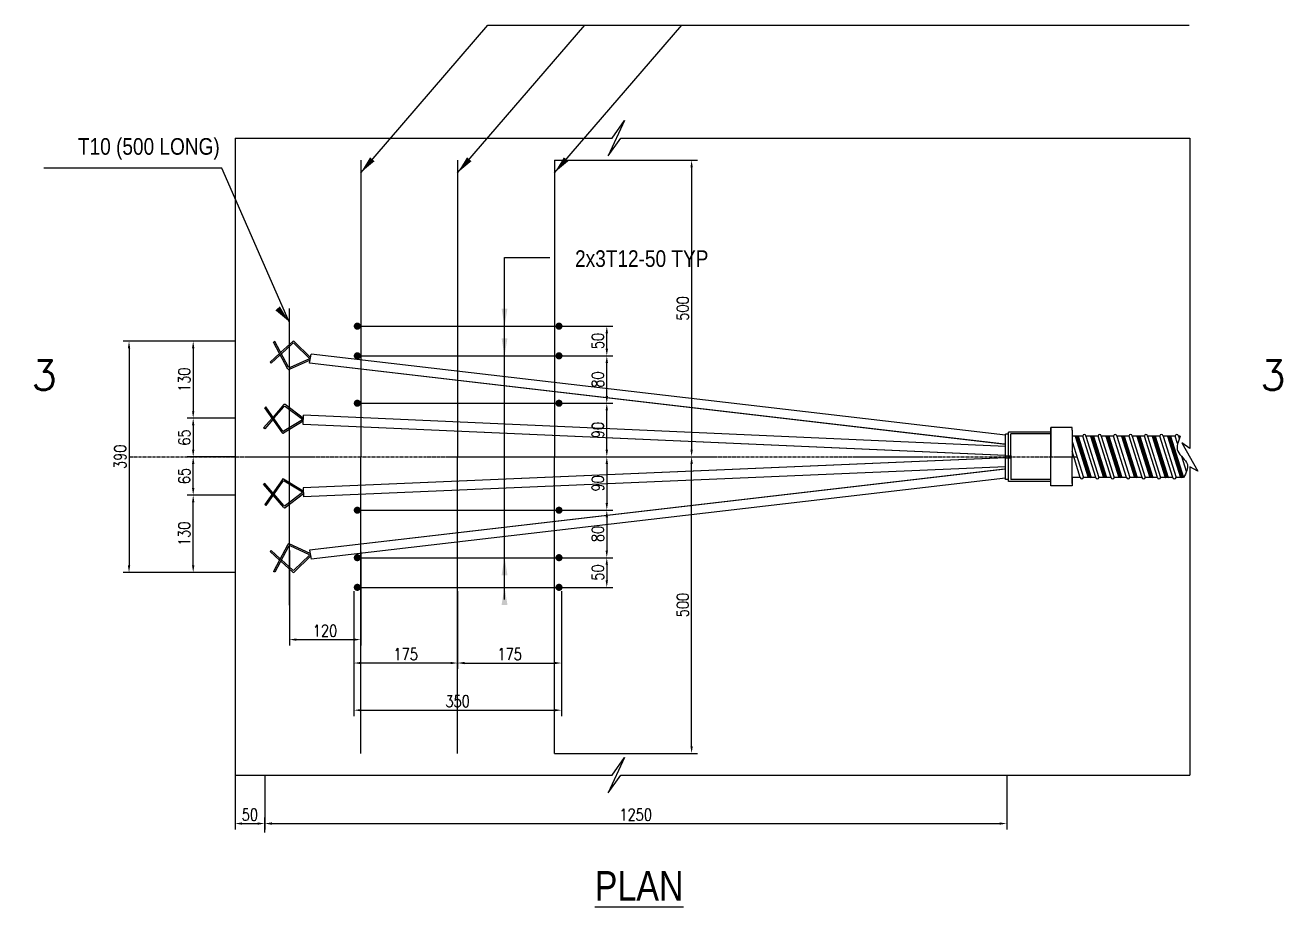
# Model space of a CAD drawing. Header units: millimetres. Extents: x -241424 to 696054, y -125618 to 93710.
# Drawn here: x 624178 to 626308, y -29996 to -28510 of the extents above; entities that cross this region are included whole.
import ezdxf
from ezdxf.enums import TextEntityAlignment as Align

# ---------------------------------------------------------------- set-up
doc = ezdxf.new("R2010")
doc.units = ezdxf.units.MM
doc.header["$LTSCALE"] = 7
doc.header["$PDMODE"] = 3
doc.linetypes.add('ACAD_ISO02W100', pattern=[15, 12, -3])
doc.linetypes.add('CENTER2', pattern=[1.125, 0.75, -0.125, 0.125, -0.125])
doc.layers.get('0').update_dxf_attribs({"linetype": 'CONTINUOUS'})
doc.layers.get('Defpoints').update_dxf_attribs({"color": 6, "linetype": 'CONTINUOUS'})
for name, color, linetype in [('HATCH', 8, 'CONTINUOUS'), ('Layer1', 3, 'CONTINUOUS'), ('Layer3', 8, 'ACAD_ISO02W100'), ('PROFILE', 2, 'CONTINUOUS'), ('t10', 3, 'CONTINUOUS'), ('TITLE', 7, 'CONTINUOUS')]:
    doc.layers.add(name, color=color, linetype=linetype)
doc.styles.add('CENT', font='')
doc.styles.add('DIMENSION', font='SIMPLEX.shx', dxfattribs={"width": 0.8})
doc.styles.add('ROMANS', font='ROMANS.shx', dxfattribs={"width": 0.75})
doc.styles.get('CENT').set_extended_font_data('VNI-Helve-Condense')
doc.dimstyles.new('Copy(2) of dim', dxfattribs={"dimscale": 10, "dimtxt": 2, "dimasz": 3.5, "dimexe": 2, "dimexo": 0, "dimgap": 1, "dimtad": 1, "dimdec": 0, "dimzin": 0, "dimdsep": 46, "dimtxsty": 'DIMENSION', "dimcen": 0, "dimclrd": 8, "dimclre": 8, "dimclrt": 256, "dimadec": 0, "dimazin": 0, "dimtfac": 1, "dimtdec": 0, "dimtix": 1, "dimtmove": 2, "dimatfit": 3, "dimldrblk": 'OBLIQUE', "dimfxl": 1, "dimtolj": 1, "dimtzin": 0, "dimarcsym": 0})

# ---------------------------------------------------------------- blocks, each defined once
blk = doc.blocks.new('*D641')
at = {"color": 8, "lineweight": -2, "transparency": 16777216}
for p, q in [((624531, -29042.3), (624342.4, -29042.3)), ((624352.4, -29054.3), (624352.4, -29420.2)), ((624531, -29432.2), (624342.4, -29432.2))]:
    blk.add_line(p, q, dxfattribs=at)
at = {"color": 8, "transparency": 16777216}
for points in [[(624350.4, -29054.3), (624354.4, -29054.3), (624352.4, -29042.3)], [(624350.4, -29420.2), (624354.4, -29420.2), (624352.4, -29432.2)]]:
    blk.add_solid(points, dxfattribs=at)
at = {"layer": 'Defpoints', "color": 0, "transparency": 16777216}
for p in [(624531, -29042.3), (624352.4, -29432.2), (624531, -29432.2)]:
    blk.add_point(p, dxfattribs=at)
at = {"transparency": 16777216, "insert": (624337.4, -29237.3), "char_height": 20, "attachment_point": 5, "rotation": 90, "style": 'DIMENSION'}
blk.add_mtext('\\A1;390', dxfattribs=at)
blk = doc.blocks.new('_OBLIQUE')
at = {"color": 0, "linetype": 'ByBlock'}
blk.add_line((-0.5, -0.5), (0.5, 0.5), dxfattribs=at)
blk = doc.blocks.new('*D628')
at = {"color": 8, "lineweight": -2, "transparency": 16777216}
for p, q in [((624531, -29042.3), (624450.5, -29042.3)), ((624460.5, -29054.3), (624460.5, -29160.4)), ((624531, -29172.4), (624450.5, -29172.4))]:
    blk.add_line(p, q, dxfattribs=at)
at = {"color": 8, "transparency": 16777216}
for points in [[(624458.5, -29054.3), (624462.5, -29054.3), (624460.5, -29042.3)], [(624458.5, -29160.4), (624462.5, -29160.4), (624460.5, -29172.4)]]:
    blk.add_solid(points, dxfattribs=at)
at = {"layer": 'Defpoints', "color": 0, "transparency": 16777216}
for p in [(624531, -29042.3), (624460.5, -29172.4), (624531, -29172.4)]:
    blk.add_point(p, dxfattribs=at)
at = {"transparency": 16777216, "insert": (624445.5, -29107.4), "char_height": 20, "attachment_point": 5, "rotation": 90, "style": 'DIMENSION'}
blk.add_mtext('\\A1;130', dxfattribs=at)
blk = doc.blocks.new('*D629')
at = {"color": 8, "lineweight": -2, "transparency": 16777216}
for p, q in [((624531, -29172.4), (624450.5, -29172.4)), ((624460.5, -29184.4), (624460.5, -29225.3)), ((624531, -29237.3), (624450.5, -29237.3))]:
    blk.add_line(p, q, dxfattribs=at)
at = {"color": 8, "transparency": 16777216}
for points in [[(624458.5, -29184.4), (624462.5, -29184.4), (624460.5, -29172.4)], [(624458.5, -29225.3), (624462.5, -29225.3), (624460.5, -29237.3)]]:
    blk.add_solid(points, dxfattribs=at)
at = {"layer": 'Defpoints', "color": 0, "transparency": 16777216}
for p in [(624531, -29172.4), (624460.5, -29237.3), (624531, -29237.3)]:
    blk.add_point(p, dxfattribs=at)
at = {"transparency": 16777216, "insert": (624445.5, -29204.8), "char_height": 20, "attachment_point": 5, "rotation": 90, "style": 'DIMENSION'}
blk.add_mtext('\\A1;65', dxfattribs=at)
blk = doc.blocks.new('*D630')
at = {"color": 8, "lineweight": -2, "transparency": 16777216}
for p, q in [((624531, -29302.1), (624450.5, -29302.1)), ((624460.5, -29420.2), (624460.5, -29314.1)), ((624531, -29432.2), (624450.5, -29432.2))]:
    blk.add_line(p, q, dxfattribs=at)
at = {"color": 8, "transparency": 16777216}
for points in [[(624458.5, -29314.1), (624462.5, -29314.1), (624460.5, -29302.1)], [(624458.5, -29420.2), (624462.5, -29420.2), (624460.5, -29432.2)]]:
    blk.add_solid(points, dxfattribs=at)
at = {"layer": 'Defpoints', "color": 0, "transparency": 16777216}
for p in [(624460.5, -29302.1), (624531, -29302.1), (624531, -29432.2)]:
    blk.add_point(p, dxfattribs=at)
at = {"transparency": 16777216, "insert": (624445.5, -29367.2), "char_height": 20, "attachment_point": 5, "rotation": 90, "style": 'DIMENSION'}
blk.add_mtext('\\A1;130', dxfattribs=at)
blk = doc.blocks.new('*D631')
at = {"color": 8, "lineweight": -2, "transparency": 16777216}
for p, q in [((624531, -29237.3), (624450.5, -29237.3)), ((624460.5, -29290.1), (624460.5, -29249.3)), ((624531, -29302.1), (624450.5, -29302.1))]:
    blk.add_line(p, q, dxfattribs=at)
at = {"color": 8, "transparency": 16777216}
for points in [[(624458.5, -29249.3), (624462.5, -29249.3), (624460.5, -29237.3)], [(624458.5, -29290.1), (624462.5, -29290.1), (624460.5, -29302.1)]]:
    blk.add_solid(points, dxfattribs=at)
at = {"layer": 'Defpoints', "color": 0, "transparency": 16777216}
for p in [(624460.5, -29237.3), (624531, -29237.3), (624531, -29302.1)]:
    blk.add_point(p, dxfattribs=at)
at = {"transparency": 16777216, "insert": (624445.5, -29269.7), "char_height": 20, "attachment_point": 5, "rotation": 90, "style": 'DIMENSION'}
blk.add_mtext('\\A1;65', dxfattribs=at)
blk = doc.blocks.new('*D632')
at = {"color": 8, "lineweight": -2, "transparency": 16777216}
for p, q in [((625831, -29774.3), (625831, -29865.6)), ((624581, -29870.6), (624581, -29845.6)), ((624593, -29855.6), (625819, -29855.6))]:
    blk.add_line(p, q, dxfattribs=at)
at = {"color": 8, "transparency": 16777216}
for points in [[(624593, -29853.6), (624593, -29857.6), (624581, -29855.6)], [(625819, -29853.6), (625819, -29857.6), (625831, -29855.6)]]:
    blk.add_solid(points, dxfattribs=at)
at = {"layer": 'Defpoints', "color": 0, "transparency": 16777216}
for p in [(625831, -29774.3), (625831, -29855.6), (624581, -29870.6)]:
    blk.add_point(p, dxfattribs=at)
at = {"transparency": 16777216, "insert": (625206, -29840.6), "char_height": 20, "attachment_point": 5, "style": 'DIMENSION'}
blk.add_mtext('\\A1;1250', dxfattribs=at)
blk = doc.blocks.new('*D633')
at = {"color": 8, "lineweight": -2, "transparency": 16777216}
for p, q in [((624531, -29774.3), (624531, -29865.6)), ((624581, -29774.3), (624581, -29865.6)), ((624543, -29855.6), (624569, -29855.6))]:
    blk.add_line(p, q, dxfattribs=at)
at = {"color": 8, "transparency": 16777216}
for points in [[(624543, -29853.6), (624543, -29857.6), (624531, -29855.6)], [(624569, -29853.6), (624569, -29857.6), (624581, -29855.6)]]:
    blk.add_solid(points, dxfattribs=at)
at = {"layer": 'Defpoints', "color": 0, "transparency": 16777216}
for p in [(624531, -29774.3), (624581, -29774.3), (624581, -29855.6)]:
    blk.add_point(p, dxfattribs=at)
at = {"transparency": 16777216, "insert": (624556, -29840.6), "char_height": 20, "attachment_point": 5, "style": 'DIMENSION'}
blk.add_mtext('\\A1;50', dxfattribs=at)
blk = doc.blocks.new('*D613')
at = {"color": 8, "lineweight": -2, "transparency": 16777216}
for p, q in [((624731, -29463.8), (624731, -29595)), ((624906, -29463.8), (624906, -29595)), ((624894, -29585), (624743, -29585))]:
    blk.add_line(p, q, dxfattribs=at)
at = {"color": 8, "transparency": 16777216}
for points in [[(624743, -29583), (624743, -29587), (624731, -29585)], [(624894, -29583), (624894, -29587), (624906, -29585)]]:
    blk.add_solid(points, dxfattribs=at)
at = {"layer": 'Defpoints', "color": 0, "transparency": 16777216}
for p in [(624731, -29463.8), (624906, -29463.8), (624731, -29585)]:
    blk.add_point(p, dxfattribs=at)
at = {"transparency": 16777216, "insert": (624818.5, -29570), "char_height": 20, "attachment_point": 5, "style": 'DIMENSION'}
blk.add_mtext('\\A1;175', dxfattribs=at)
blk = doc.blocks.new('*D614')
at = {"color": 8, "lineweight": -2, "transparency": 16777216}
for p, q in [((624622.5, -29395.2), (624622.5, -29555.5)), ((624742.7, -29397.4), (624742.7, -29555.5)), ((624634.5, -29545.5), (624730.7, -29545.5))]:
    blk.add_line(p, q, dxfattribs=at)
at = {"color": 8, "transparency": 16777216}
for points in [[(624634.5, -29543.5), (624634.5, -29547.5), (624622.5, -29545.5)], [(624730.7, -29543.5), (624730.7, -29547.5), (624742.7, -29545.5)]]:
    blk.add_solid(points, dxfattribs=at)
at = {"layer": 'Defpoints', "color": 0, "transparency": 16777216}
for p in [(624622.5, -29395.2), (624742.7, -29397.4), (624742.7, -29545.5)]:
    blk.add_point(p, dxfattribs=at)
at = {"transparency": 16777216, "insert": (624682.6, -29530.5), "char_height": 20, "attachment_point": 5, "style": 'DIMENSION'}
blk.add_mtext('\\A1;120', dxfattribs=at)
blk = doc.blocks.new('*D615')
at = {"color": 8, "lineweight": -2, "transparency": 16777216}
for p, q in [((624903.2, -29237.3), (625167.3, -29237.3)), ((625157.3, -29249.3), (625157.3, -29315.4)), ((625069.2, -29327.4), (625167.3, -29327.4))]:
    blk.add_line(p, q, dxfattribs=at)
at = {"color": 8, "transparency": 16777216}
for points in [[(625155.3, -29249.3), (625159.3, -29249.3), (625157.3, -29237.3)], [(625155.3, -29315.4), (625159.3, -29315.4), (625157.3, -29327.4)]]:
    blk.add_solid(points, dxfattribs=at)
at = {"layer": 'Defpoints', "color": 0, "transparency": 16777216}
for p in [(624903.2, -29237.3), (625069.2, -29327.4), (625157.3, -29327.4)]:
    blk.add_point(p, dxfattribs=at)
at = {"transparency": 16777216, "insert": (625142.3, -29282.3), "char_height": 20, "attachment_point": 5, "rotation": 90, "style": 'DIMENSION'}
blk.add_mtext('\\A1;90', dxfattribs=at)
blk = doc.blocks.new('*D616')
at = {"color": 8, "lineweight": -2, "transparency": 16777216}
for p, q in [((625069.2, -29407.4), (625167.3, -29407.4)), ((625157.3, -29419.4), (625157.3, -29445.4)), ((625069.2, -29457.4), (625167.3, -29457.4))]:
    blk.add_line(p, q, dxfattribs=at)
at = {"color": 8, "transparency": 16777216}
for points in [[(625155.3, -29419.4), (625159.3, -29419.4), (625157.3, -29407.4)], [(625155.3, -29445.4), (625159.3, -29445.4), (625157.3, -29457.4)]]:
    blk.add_solid(points, dxfattribs=at)
at = {"layer": 'Defpoints', "color": 0, "transparency": 16777216}
for p in [(625069.2, -29407.4), (625069.2, -29457.4), (625157.3, -29457.4)]:
    blk.add_point(p, dxfattribs=at)
at = {"transparency": 16777216, "insert": (625142.3, -29432.4), "char_height": 20, "attachment_point": 5, "rotation": 90, "style": 'DIMENSION'}
blk.add_mtext('\\A1;50', dxfattribs=at)
blk = doc.blocks.new('*D617')
at = {"color": 8, "lineweight": -2, "transparency": 16777216}
for p, q in [((624906, -29463.8), (624906, -29595)), ((625081, -29463.8), (625081, -29595)), ((624918, -29585), (625069, -29585))]:
    blk.add_line(p, q, dxfattribs=at)
at = {"color": 8, "transparency": 16777216}
for points in [[(624918, -29583), (624918, -29587), (624906, -29585)], [(625069, -29583), (625069, -29587), (625081, -29585)]]:
    blk.add_solid(points, dxfattribs=at)
at = {"layer": 'Defpoints', "color": 0, "transparency": 16777216}
for p in [(624906, -29463.8), (625081, -29463.8), (625081, -29585)]:
    blk.add_point(p, dxfattribs=at)
at = {"transparency": 16777216, "insert": (624993.5, -29570), "char_height": 20, "attachment_point": 5, "style": 'DIMENSION'}
blk.add_mtext('\\A1;175', dxfattribs=at)
blk = doc.blocks.new('*D618')
at = {"color": 8, "lineweight": -2, "transparency": 16777216}
for p, q in [((624731, -29463.8), (624731, -29674.5)), ((625081, -29463.8), (625081, -29674.5)), ((624743, -29664.5), (625069, -29664.5))]:
    blk.add_line(p, q, dxfattribs=at)
at = {"color": 8, "transparency": 16777216}
for points in [[(624743, -29662.5), (624743, -29666.5), (624731, -29664.5)], [(625069, -29662.5), (625069, -29666.5), (625081, -29664.5)]]:
    blk.add_solid(points, dxfattribs=at)
at = {"layer": 'Defpoints', "color": 0, "transparency": 16777216}
for p in [(624731, -29463.8), (625081, -29463.8), (625081, -29664.5)]:
    blk.add_point(p, dxfattribs=at)
at = {"transparency": 16777216, "insert": (624906, -29649.5), "char_height": 20, "attachment_point": 5, "style": 'DIMENSION'}
blk.add_mtext('\\A1;350', dxfattribs=at)
blk = doc.blocks.new('*D700')
at = {"color": 8, "lineweight": -2, "transparency": 16777216}
for p, q in [((625069.2, -29327.4), (625167.3, -29327.4)), ((625157.3, -29339.4), (625157.3, -29395.4)), ((625069.2, -29407.4), (625167.3, -29407.4))]:
    blk.add_line(p, q, dxfattribs=at)
at = {"color": 8, "transparency": 16777216}
for points in [[(625155.3, -29339.4), (625159.3, -29339.4), (625157.3, -29327.4)], [(625155.3, -29395.4), (625159.3, -29395.4), (625157.3, -29407.4)]]:
    blk.add_solid(points, dxfattribs=at)
at = {"layer": 'Defpoints', "color": 0, "transparency": 16777216}
for p in [(625069.2, -29327.4), (625069.2, -29407.4), (625157.3, -29407.4)]:
    blk.add_point(p, dxfattribs=at)
at = {"transparency": 16777216, "insert": (625142.3, -29367.4), "char_height": 20, "attachment_point": 5, "rotation": 90, "style": 'DIMENSION'}
blk.add_mtext('\\A1;80', dxfattribs=at)
blk = doc.blocks.new('*D619')
at = {"color": 8, "lineweight": -2, "transparency": 16777216}
for p, q in [((625069.2, -29147.1), (625167.3, -29147.1)), ((625157.3, -29225.3), (625157.3, -29159.1)), ((624903.2, -29237.3), (625167.3, -29237.3))]:
    blk.add_line(p, q, dxfattribs=at)
at = {"color": 8, "transparency": 16777216}
for points in [[(625155.3, -29159.1), (625159.3, -29159.1), (625157.3, -29147.1)], [(625155.3, -29225.3), (625159.3, -29225.3), (625157.3, -29237.3)]]:
    blk.add_solid(points, dxfattribs=at)
at = {"layer": 'Defpoints', "color": 0, "transparency": 16777216}
for p in [(625069.2, -29147.1), (625157.3, -29147.1), (624903.2, -29237.3)]:
    blk.add_point(p, dxfattribs=at)
at = {"transparency": 16777216, "insert": (625142.3, -29192.2), "char_height": 20, "attachment_point": 5, "rotation": 90, "style": 'DIMENSION'}
blk.add_mtext('\\A1;90', dxfattribs=at)
blk = doc.blocks.new('*D620')
at = {"color": 8, "lineweight": -2, "transparency": 16777216}
for p, q in [((625069.2, -29017.1), (625167.3, -29017.1)), ((625157.3, -29055.1), (625157.3, -29029.1)), ((625069.2, -29067.1), (625167.3, -29067.1))]:
    blk.add_line(p, q, dxfattribs=at)
at = {"color": 8, "transparency": 16777216}
for points in [[(625155.3, -29029.1), (625159.3, -29029.1), (625157.3, -29017.1)], [(625155.3, -29055.1), (625159.3, -29055.1), (625157.3, -29067.1)]]:
    blk.add_solid(points, dxfattribs=at)
at = {"layer": 'Defpoints', "color": 0, "transparency": 16777216}
for p in [(625069.2, -29017.1), (625157.3, -29017.1), (625069.2, -29067.1)]:
    blk.add_point(p, dxfattribs=at)
at = {"transparency": 16777216, "insert": (625142.3, -29042.1), "char_height": 20, "attachment_point": 5, "rotation": 90, "style": 'DIMENSION'}
blk.add_mtext('\\A1;50', dxfattribs=at)
blk = doc.blocks.new('*D701')
at = {"color": 8, "lineweight": -2, "transparency": 16777216}
for p, q in [((625069.2, -29067.1), (625167.3, -29067.1)), ((625157.3, -29135.1), (625157.3, -29079.1)), ((625069.2, -29147.1), (625167.3, -29147.1))]:
    blk.add_line(p, q, dxfattribs=at)
at = {"color": 8, "transparency": 16777216}
for points in [[(625155.3, -29079.1), (625159.3, -29079.1), (625157.3, -29067.1)], [(625155.3, -29135.1), (625159.3, -29135.1), (625157.3, -29147.1)]]:
    blk.add_solid(points, dxfattribs=at)
at = {"layer": 'Defpoints', "color": 0, "transparency": 16777216}
for p in [(625069.2, -29067.1), (625157.3, -29067.1), (625069.2, -29147.1)]:
    blk.add_point(p, dxfattribs=at)
at = {"transparency": 16777216, "insert": (625142.3, -29107.1), "char_height": 20, "attachment_point": 5, "rotation": 90, "style": 'DIMENSION'}
blk.add_mtext('\\A1;80', dxfattribs=at)
blk = doc.blocks.new('*D601')
at = {"color": 8, "lineweight": -2, "transparency": 16777216}
for p, q in [((625069.2, -28737.3), (625310.2, -28737.3)), ((625300.2, -28749.3), (625300.2, -29225.3)), ((625069.2, -29237.3), (625310.2, -29237.3))]:
    blk.add_line(p, q, dxfattribs=at)
at = {"color": 8, "transparency": 16777216}
for points in [[(625298.2, -28749.3), (625302.2, -28749.3), (625300.2, -28737.3)], [(625298.2, -29225.3), (625302.2, -29225.3), (625300.2, -29237.3)]]:
    blk.add_solid(points, dxfattribs=at)
at = {"layer": 'Defpoints', "color": 0, "transparency": 16777216}
for p in [(625069.2, -28737.3), (625069.2, -29237.3), (625300.2, -29237.3)]:
    blk.add_point(p, dxfattribs=at)
at = {"transparency": 16777216, "insert": (625285.2, -28987.3), "char_height": 20, "attachment_point": 5, "rotation": 90, "style": 'DIMENSION'}
blk.add_mtext('\\A1;500', dxfattribs=at)
blk = doc.blocks.new('*D602')
at = {"color": 8, "lineweight": -2, "transparency": 16777216}
for p, q in [((625069.2, -29237.3), (625310.2, -29237.3)), ((625300.2, -29725.3), (625300.2, -29249.3)), ((625069.2, -29737.3), (625310.2, -29737.3))]:
    blk.add_line(p, q, dxfattribs=at)
at = {"color": 8, "transparency": 16777216}
for points in [[(625298.2, -29249.3), (625302.2, -29249.3), (625300.2, -29237.3)], [(625298.2, -29725.3), (625302.2, -29725.3), (625300.2, -29737.3)]]:
    blk.add_solid(points, dxfattribs=at)
at = {"layer": 'Defpoints', "color": 0, "transparency": 16777216}
for p in [(625069.2, -29237.3), (625300.2, -29237.3), (625069.2, -29737.3)]:
    blk.add_point(p, dxfattribs=at)
at = {"transparency": 16777216, "insert": (625285.2, -29487.3), "char_height": 20, "attachment_point": 5, "rotation": 90, "style": 'DIMENSION'}
blk.add_mtext('\\A1;500', dxfattribs=at)

msp = doc.modelspace()

# ---------------------------------------------------------------- hatches: boundary and pattern name
at = {"layer": 'Layer1'}
h = msp.add_hatch(dxfattribs=at)
h.set_pattern_fill('ANSI31', color=256, scale=10, angle=120, style=0)
h.set_pattern_definition([(165, (626633.7155, -25709.3094), (-0.3235238, -1.2074073), [])])
h.paths.add_polyline_path([(625946.2, -29202.4), (625951.2, -29202.4), (625973.1, -29272.1), (625968.1, -29272.1)])
h = msp.add_hatch(dxfattribs=at)
h.set_pattern_fill('ANSI31', color=256, scale=10, angle=120, style=0)
h.set_pattern_definition([(165, (626607.7155, -25709.3094), (-0.3235238, -1.2074073), [])])
h.paths.add_polyline_path([(625972.2, -29202.4), (625977.2, -29202.4), (625999.1, -29272.1), (625994.1, -29272.1)])
h = msp.add_hatch(dxfattribs=at)
h.set_pattern_fill('ANSI31', color=256, scale=10, angle=120, style=0)
h.set_pattern_definition([(165, (626581.7155, -25709.3094), (-0.3235238, -1.2074073), [])])
h.paths.add_polyline_path([(625998.2, -29202.4), (626003.2, -29202.4), (626025.1, -29272.1), (626020.1, -29272.1)])
h = msp.add_hatch(dxfattribs=at)
h.set_pattern_fill('ANSI31', color=256, scale=10, angle=120, style=0)
h.set_pattern_definition([(165, (626555.7155, -25709.3094), (-0.3235238, -1.2074073), [])])
h.paths.add_polyline_path([(626024.2, -29202.4), (626029.2, -29202.4), (626051.1, -29272.1), (626046.1, -29272.1)])
h = msp.add_hatch(dxfattribs=at)
h.set_pattern_fill('ANSI31', color=256, scale=10, angle=120, style=0)
h.set_pattern_definition([(165, (626529.7155, -25709.3094), (-0.3235238, -1.2074073), [])])
h.paths.add_polyline_path([(626050.2, -29202.4), (626055.2, -29202.4), (626077.1, -29272.1), (626072.1, -29272.1)])
h = msp.add_hatch(dxfattribs=at)
h.set_pattern_fill('ANSI31', color=256, scale=10, angle=120, style=0)
h.set_pattern_definition([(165, (626503.7155, -25709.3094), (-0.3235238, -1.2074073), [])])
h.paths.add_polyline_path([(626076.2, -29202.4), (626081.2, -29202.4), (626103.1, -29272.1), (626098.1, -29272.1)])
h = msp.add_hatch(dxfattribs=at)
h.set_pattern_fill('ANSI31', color=256, scale=10, angle=120, style=0)
h.set_pattern_definition([(165, (626477.7155, -25709.3094), (-0.3235238, -1.2074073), [])])
h.paths.add_polyline_path([(626102.2, -29202.4), (626107.2, -29202.4), (626129.1, -29272.1), (626124.1, -29272.1)])

# ---------------------------------------------------------------- linework, layer by layer
at = {"color": 1}
for p, q in [((624742.7, -28758.4), (624957.1, -28509.8)), ((624906, -28758.4), (625120.3, -28509.8)), ((624957.1, -28509.8), (626138.6, -28509.8)), ((625069.2, -28758.4), (625283.6, -28509.8)), ((626139.8, -28700.3), (626139.8, -29223.4)), ((624508.9, -28750.7), (624208.6, -28750.7)), ((624622.3, -29009.8), (624508.9, -28750.7)), ((624985, -28901.4), (625061.1, -28901.4)), ((624985, -29477.7), (624985, -28901.4)), ((626139.8, -29223.4), (626126.2, -29213.9)), ((626126.2, -29213.9), (626153.3, -29261.8)), ((626139.8, -29254.2), (626139.8, -29774.3)), ((626153.3, -29261.8), (626139.8, -29254.2))]:
    msp.add_line(p, q, dxfattribs=at)
for p, q in [((625187.3, -28670.4), (625159.8, -28730.1)), ((625166.5, -28700.3), (625187.3, -28670.4)), ((624531, -28700.3), (625166.5, -28700.3)), ((624531, -28700.3), (624531, -29774.3)), ((625159.8, -28730.1), (625180.9, -28700.3)), ((625180.9, -28700.3), (626139.8, -28700.3)), ((625187.3, -29744.4), (625159.8, -29804.1)), ((625166.5, -29774.3), (625187.3, -29744.4)), ((624531, -29774.3), (625166.5, -29774.3)), ((625159.8, -29804.1), (625180.9, -29774.3)), ((625180.9, -29774.3), (626139.8, -29774.3))]:
    msp.add_line(p, q)
for points in [[(624758.5, -28732.4), (624766.1, -28739), (624742.7, -28758.4)], [(624921.8, -28732.4), (624929.4, -28739), (624906, -28758.4)], [(625085, -28732.4), (625092.6, -28739), (625069.2, -28758.4)], [(624606.5, -28983.8), (624598.9, -28990.3), (624622.3, -29009.8)], [(624980, -28987.4), (624990, -28987.4), (624985, -29017.4)], [(624980, -29037.4), (624990, -29037.4), (624985, -29067.4)], [(624980, -29437.1), (624990, -29437.1), (624985, -29407.1)], [(624980, -29487.1), (624990, -29487.1), (624985, -29457.1)]]:
    msp.add_solid(points, dxfattribs=at)
at = {"layer": 'HATCH', "const_width": 6}
for points in [[(624734, -29017.1, -1), (624740, -29017.1, -1)], [(625079.8, -29017.1, 1), (625073.8, -29017.1, 1)], [(624734, -29067.1, -1), (624740, -29067.1, -1)], [(625079.8, -29067.1, 1), (625073.8, -29067.1, 1)], [(624734, -29147.1, -1), (624740, -29147.1, -1)], [(625079.8, -29147.1, 1), (625073.8, -29147.1, 1)], [(624734, -29327.4, 1), (624740, -29327.4, 1)], [(625079.8, -29327.4, -1), (625073.8, -29327.4, -1)], [(624734, -29407.4, 1), (624740, -29407.4, 1)], [(625079.8, -29407.4, -1), (625073.8, -29407.4, -1)], [(624734, -29457.4, 1), (624740, -29457.4, 1)], [(625079.8, -29457.4, -1), (625073.8, -29457.4, -1)]]:
    msp.add_lwpolyline(points, format="xyb", close=True, dxfattribs=at)
at = {"layer": 'HATCH'}
for points in [[(624207.6, -29138.3, 0, 60, 0), (624207.6, -29189.4, 0, 0, 0), (624207.6, -29237.3, 0, 0, 0), (624262.9, -29237.3, 0, 0, 0)], [(626277.8, -29138.3, 0, 60, 0), (626277.8, -29189.4, 0, 0, 0), (626277.8, -29237.3, 0, 0, 0), (626169.3, -29237.3, 0, 0, 0)]]:
    msp.add_lwpolyline(points, format="xyseb", dxfattribs=at)
at = {"layer": 'Layer1'}
for p, q in [((624598, -29042.7), (624595.8, -29043.8)), ((624620.2, -29089.6), (624595.8, -29043.8)), ((624621.1, -29086), (624598, -29042.7)), ((624628.3, -29042.7), (624607.9, -29061.2)), ((624627.9, -29046.4), (624609.1, -29063.5)), ((624658.4, -29069.8), (624630.4, -29042.7)), ((624656.6, -29071.6), (624630.7, -29046.5)), ((624606, -29063), (624589.9, -29077.6)), ((624607.2, -29065.3), (624591.6, -29079.4)), ((624657.6, -29074.3), (624622.1, -29090.3)), ((624656.6, -29072), (624623.6, -29086.8)), ((624656.7, -29079.5), (624659.3, -29064.5)), ((625828.8, -29201), (624659.3, -29064.5)), ((625828.8, -29201), (624659.3, -29064.5)), ((624591.6, -29079.4), (624589.9, -29077.6)), ((625828.8, -29216.4), (624656.7, -29079.5)), ((625827.5, -29216.2), (624656.7, -29079.5)), ((624583, -29153.1), (624581, -29154.5)), ((624610.7, -29197), (624581, -29154.5)), ((624611.1, -29193.3), (624583, -29153.1)), ((624613.1, -29149.4), (624595.1, -29170.3)), ((624613.2, -29153.2), (624596.6, -29172.4)), ((624646.2, -29172.7), (624615.2, -29149.2)), ((624644.7, -29174.7), (624615.9, -29152.9)), ((624593.4, -29172.3), (624579.2, -29188.7)), ((624594.9, -29174.4), (624581.1, -29190.3)), ((624646, -29177.3), (624612.7, -29197.4)), ((624644.7, -29175.1), (624613.8, -29193.8)), ((624645.7, -29182.6), (624646.5, -29167.4)), ((625828.8, -29235.4), (624645.7, -29182.6)), ((625828.4, -29235.3), (624645.7, -29182.6)), ((625828.8, -29220.1), (624646.5, -29167.4)), ((625828.8, -29220.1), (624646.5, -29167.4)), ((624581.1, -29190.3), (624579.2, -29188.7)), ((625828.8, -29275.5), (625828.8, -29199)), ((625833.8, -29199), (625828.8, -29199)), ((625905.2, -29195.8), (625833.8, -29195.8)), ((625833.8, -29278.8), (625833.8, -29195.8)), ((625941.2, -29188.1), (625905.2, -29188.1)), ((625905.2, -29237.3), (625905.2, -29188.1)), ((625905.2, -29188.1), (625905.2, -29237.3)), ((625941.2, -29192.2), (625941.2, -29188.1)), ((625941.2, -29192.2), (625941.2, -29237.2)), ((625959.1, -29202.4), (625941.2, -29202.4)), ((625946.2, -29202.4), (625968.1, -29272.1)), ((625951.2, -29202.4), (625973.1, -29272.1)), ((625981, -29272.1), (625959.1, -29202.4)), ((625985.1, -29202.4), (625964.4, -29202.4)), ((625985.1, -29202.4), (625964.4, -29202.4)), ((625964.4, -29202.4), (625986.3, -29272.1)), ((625972.2, -29202.4), (625994.1, -29272.1)), ((625977.2, -29202.4), (625999.1, -29272.1)), ((626007, -29272.1), (625985.1, -29202.4)), ((626011.1, -29202.4), (625990.4, -29202.4)), ((625990.4, -29202.4), (626012.3, -29272.1)), ((625998.2, -29202.4), (626020.1, -29272.1)), ((626003.2, -29202.4), (626025.1, -29272.1)), ((626033, -29272.1), (626011.1, -29202.4)), ((626037.1, -29202.4), (626016.4, -29202.4)), ((626016.4, -29202.4), (626038.3, -29272.1)), ((626024.2, -29202.4), (626046.1, -29272.1)), ((626029.2, -29202.4), (626051.1, -29272.1)), ((626059, -29272.1), (626037.1, -29202.4)), ((626063.1, -29202.4), (626042.4, -29202.4)), ((626042.4, -29202.4), (626064.3, -29272.1)), ((626050.2, -29202.4), (626072.1, -29272.1)), ((626055.2, -29202.4), (626077.1, -29272.1)), ((626085, -29272.1), (626063.1, -29202.4)), ((626089.1, -29202.4), (626068.4, -29202.4)), ((626068.4, -29202.4), (626090.3, -29272.1)), ((626076.2, -29202.4), (626098.1, -29272.1)), ((626081.2, -29202.4), (626103.1, -29272.1)), ((626111, -29272.1), (626089.1, -29202.4)), ((626115.1, -29202.4), (626094.4, -29202.4)), ((626094.4, -29202.4), (626116.3, -29272.1)), ((626102.2, -29202.4), (626124.1, -29272.1)), ((626107.2, -29202.4), (626129.1, -29272.1)), ((626119, -29215), (626115.1, -29202.4)), ((626123.3, -29202.4), (626120.4, -29202.4)), ((626120.4, -29202.4), (626121.7, -29206.6)), ((625941.2, -29211.3), (625960.3, -29272.1)), ((625828.8, -29239.1), (624645.7, -29289.8)), ((625828.4, -29239.2), (624645.7, -29289.8)), ((625828.8, -29235.5), (625837.8, -29235.5)), ((625828.8, -29239), (625837.8, -29239)), ((625837.8, -29235.4), (625837.8, -29237.3)), ((625837.8, -29239.2), (625837.8, -29237.3)), ((625905.2, -29286.4), (625905.2, -29237.3)), ((625955, -29272.1), (625941.2, -29228.1)), ((625941.2, -29282.4), (625941.2, -29237.3)), ((626133.9, -29262.2), (626126, -29237.1)), ((625828.8, -29254.4), (624646.5, -29305)), ((625828.8, -29254.4), (624646.5, -29305)), ((625828.8, -29258.1), (624656.7, -29395)), ((625827.5, -29258.3), (624656.7, -29395)), ((626135.1, -29249.3), (626135.4, -29250.1)), ((624581.1, -29282.1), (624579.2, -29283.7)), ((624593.4, -29300.1), (624579.2, -29283.7)), ((624610.7, -29275.4), (624581, -29317.9)), ((624594.9, -29298), (624581.1, -29282.1)), ((624611.1, -29279.1), (624583, -29319.3)), ((624646, -29295.1), (624612.7, -29274.9)), ((624644.7, -29297.2), (624613.8, -29278.5)), ((624645.7, -29289.8), (624646.5, -29305)), ((625828.8, -29273.5), (624659.3, -29410)), ((625828.8, -29273.5), (624659.3, -29410)), ((625833.8, -29275.5), (625828.8, -29275.5)), ((625833.8, -29275.5), (625828.8, -29275.5)), ((625905.2, -29278.8), (625833.8, -29278.8)), ((625941.2, -29286.4), (625905.2, -29286.4)), ((625955, -29272.1), (625941.2, -29272.1)), ((625941.2, -29272.1), (625941.2, -29286.4)), ((625981, -29272.1), (625960.3, -29272.1)), ((626007, -29272.1), (625986.3, -29272.1)), ((626007, -29272.1), (625986.3, -29272.1)), ((626033, -29272.1), (626012.3, -29272.1)), ((626059, -29272.1), (626038.3, -29272.1)), ((626085, -29272.1), (626064.3, -29272.1)), ((626111, -29272.1), (626090.3, -29272.1)), ((626129.1, -29272.1), (626116.3, -29272.1)), ((624613.1, -29322.9), (624595.1, -29302)), ((624613.2, -29319.2), (624596.6, -29299.9)), ((624646.2, -29299.7), (624615.2, -29323.1)), ((624644.7, -29297.7), (624615.9, -29319.4)), ((624583, -29319.3), (624581, -29317.9)), ((624591.6, -29395.1), (624589.9, -29397)), ((624607.2, -29409.3), (624591.6, -29395.1)), ((624620.2, -29384.9), (624595.8, -29430.7)), ((624621.1, -29388.6), (624598, -29431.8)), ((624657.6, -29400.3), (624622.1, -29384.3)), ((624656.6, -29402.5), (624623.6, -29387.7)), ((624656.7, -29395), (624659.3, -29410)), ((624606, -29411.5), (624589.9, -29397)), ((624628.3, -29431.8), (624607.9, -29413.3)), ((624627.9, -29428.1), (624609.1, -29411)), ((624658.4, -29404.7), (624630.4, -29431.8)), ((624656.6, -29402.9), (624630.7, -29428)), ((624598, -29431.8), (624595.8, -29430.7))]:
    msp.add_line(p, q, dxfattribs=at)
for centre, radius, start, end in [((624629.3, -29047.9), 2, 46.0113, 132.2452), ((624629.3, -29043.8), 1.5, 46.0113, 132.2452), ((624621.5, -29088.9), 1.5, 208.0384, 294.2722), ((624622.8, -29085), 2, 208.0384, 294.2722), ((624614.3, -29150.4), 1.5, 52.9114, 139.1452), ((624614.7, -29154.5), 2, 52.9114, 139.1452), ((624611.9, -29196.1), 1.5, 214.9385, 301.1723), ((624612.8, -29192.1), 2, 214.9385, 301.1723), ((625961.7, -29202.4), 2.65, 0, 180), ((625987.7, -29202.4), 2.65, 0, 180), ((626013.7, -29202.4), 2.65, 0, 180), ((626039.7, -29202.4), 2.65, 0, 180), ((626065.7, -29202.4), 2.65, 0, 180), ((626091.7, -29202.4), 2.65, 0, 180), ((626117.7, -29202.4), 2.65, 0, 180), ((624611.9, -29276.2), 1.5, 58.8277, 145.0615), ((624612.8, -29280.3), 2, 58.8277, 145.0615), ((625957.6, -29272.1), 2.65, 180, 0), ((625983.6, -29272.1), 2.65, 180, 0), ((626009.6, -29272.1), 2.65, 180, 0), ((626035.6, -29272.1), 2.65, 180, 0), ((626061.6, -29272.1), 2.65, 180, 0), ((626087.6, -29272.1), 2.65, 180, 0), ((626113.6, -29272.1), 2.65, 180, 0), ((624614.3, -29321.9), 1.5, 220.8548, 307.0886), ((624614.7, -29317.8), 2, 220.8548, 307.0886), ((624621.5, -29385.6), 1.5, 65.7278, 151.9616), ((624622.8, -29389.5), 2, 65.7278, 151.9616), ((624629.3, -29426.6), 2, 227.7548, 313.9887), ((624629.3, -29430.7), 1.5, 227.7548, 313.9887)]:
    msp.add_arc(centre, radius, start, end, dxfattribs=at)
msp.add_spline([(626123.3, -29202.4), (626119.3, -29227.8), (626135.4, -29250.1), (626129.1, -29272.1)], degree=3, dxfattribs=at)
at = {"layer": 'Layer3'}
for p, q in [((625905.2, -29198.8), (625837.8, -29198.8)), ((625837.8, -29237.3), (625837.8, -29198.8)), ((625837.8, -29237.3), (625837.8, -29275.8)), ((625905.2, -29275.8), (625837.8, -29275.8))]:
    msp.add_line(p, q, dxfattribs=at)
at = {"layer": 'PROFILE', "color": 6}
for p, q in [((624742.7, -28737.3), (624742.7, -29237.3)), ((624906, -28737.3), (624906, -29237.3)), ((625069.2, -28737.3), (625069.2, -29237.3)), ((624622.3, -28987.3), (624622.3, -29487.3)), ((624737, -29017.1), (625076.8, -29017.1)), ((624737, -29067.1), (625076.8, -29067.1)), ((624737, -29147.1), (625076.8, -29147.1)), ((624742.7, -29737.3), (624742.7, -29237.3)), ((624906, -29737.3), (624906, -29237.3)), ((625069.2, -29737.3), (625069.2, -29237.3)), ((624737, -29327.4), (625076.8, -29327.4)), ((624737, -29407.4), (625076.8, -29407.4)), ((624737, -29457.4), (625076.8, -29457.4))]:
    msp.add_line(p, q, dxfattribs=at)
at = {"layer": 't10', "color": 8, "linetype": 'CENTER2'}
msp.add_line((624352.4, -29237.3), (625950.4, -29237.3), dxfattribs=at)

# ---------------------------------------------------------------- texts
at = {"style": 'CENT'}
for s, p in [('T10 (500 LONG)', (624505.2, -28714.1)), ('2x3T12-50 TYP', (625328.5, -28903.2))]:
    msp.add_text(s, height=28, dxfattribs=at).set_placement(p, align=Align.MIDDLE_RIGHT)
msp.add_text('%%UPLAN', height=50, dxfattribs=at).set_placement((625137, -29985.8))
at = {"layer": 'TITLE', "color": 4, "style": 'ROMANS'}
for p in [(624187.9, -29124.7), (626258.1, -29124.7)]:
    msp.add_text('3', height=50, dxfattribs=at).set_placement(p)

# ---------------------------------------------------------------- dimensions: what is measured, and where the dimension line sits
for base, p1, p2, angle, picture, middle in [((625300.2, -29237.3), (625069.2, -28737.3), (625069.2, -29237.3), 90, '*D601', (625285.2, -28987.3)), ((625157.3, -29017.1), (625069.2, -29067.1), (625069.2, -29017.1), 90, '*D620', (625142.3, -29042.1)), ((624352.4, -29432.2), (624531, -29042.3), (624531, -29432.2), 90, '*D641', (624337.4, -29237.3)), ((624460.5, -29172.4), (624531, -29042.3), (624531, -29172.4), 90, '*D628', (624445.5, -29107.4)), ((625157.3, -29067.1), (625069.2, -29147.1), (625069.2, -29067.1), 270, '*D701', (625142.3, -29107.1)), ((625157.3, -29147.1), (624903.2, -29237.3), (625069.2, -29147.1), 90, '*D619', (625142.3, -29192.2)), ((624460.5, -29237.3), (624531, -29172.4), (624531, -29237.3), 90, '*D629', (624445.5, -29204.8)), ((624460.5, -29237.3), (624531, -29302.1), (624531, -29237.3), 270, '*D631', (624445.5, -29269.7)), ((625157.3, -29327.4), (624903.2, -29237.3), (625069.2, -29327.4), 270, '*D615', (625142.3, -29282.3)), ((625300.2, -29237.3), (625069.2, -29737.3), (625069.2, -29237.3), 270, '*D602', (625285.2, -29487.3)), ((624460.5, -29302.1), (624531, -29432.2), (624531, -29302.1), 270, '*D630', (624445.5, -29367.2)), ((625157.3, -29407.4), (625069.2, -29327.4), (625069.2, -29407.4), 90, '*D700', (625142.3, -29367.4)), ((624742.7, -29545.5), (624622.5, -29395.2), (624742.7, -29397.4), 180, '*D614', (624682.6, -29530.5)), ((625157.3, -29457.4), (625069.2, -29407.4), (625069.2, -29457.4), 270, '*D616', (625142.3, -29432.4)), ((625081, -29585), (624906, -29463.8), (625081, -29463.8), 180, '*D617', (624993.5, -29570)), ((625831, -29855.6), (624581, -29870.6), (625831, -29774.3), 180, '*D632', (625206, -29840.6))]:
    dim = msp.add_linear_dim(base=base, p1=p1, p2=p2, angle=angle, dimstyle='Copy(2) of dim', override={"dimasz": 1.2, "dimexe": 1, "dimgap": 0.5})
    dim.commit()
    dim.dimension.update_dxf_attribs({"geometry": picture, "text_midpoint": middle})
for base, p1, p2, picture, middle in [((624731, -29585), (624906, -29463.8), (624731, -29463.8), '*D613', (624818.5, -29570)), ((625081, -29664.5), (624731, -29463.8), (625081, -29463.8), '*D618', (624906, -29649.5)), ((624581, -29855.6), (624531, -29774.3), (624581, -29774.3), '*D633', (624556, -29840.6))]:
    dim = msp.add_linear_dim(base=base, p1=p1, p2=p2, dimstyle='Copy(2) of dim', override={"dimasz": 1.2, "dimexe": 1, "dimgap": 0.5})
    dim.commit()
    dim.dimension.update_dxf_attribs({"geometry": picture, "text_midpoint": middle})

doc.saveas('drawing.dxf')
